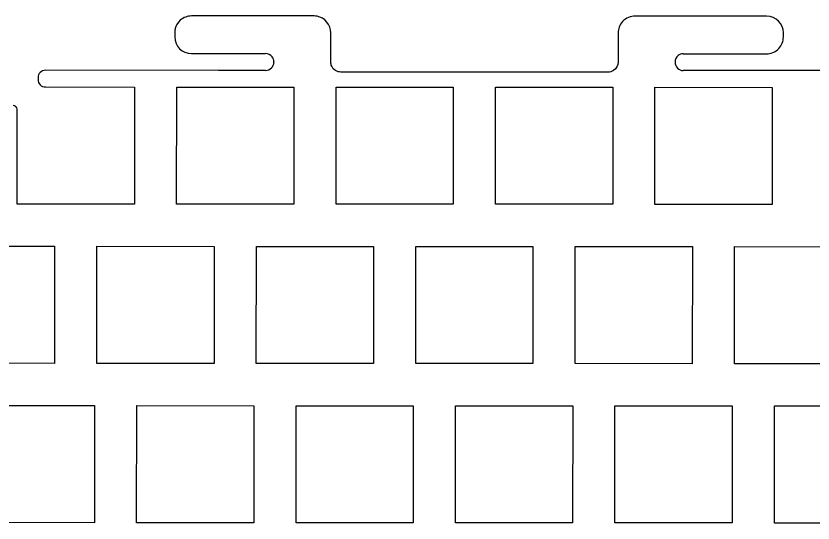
# Model space of a CAD drawing. Header units: millimetres. Extents: x -533 to 933, y 34 to 166.
# Drawn here: x 335 to 430.2, y 104.5 to 165.2 of the extents above; entities that cross this region are included whole.
import ezdxf

# ---------------------------------------------------------------- set-up
doc = ezdxf.new("R2010")
doc.units = ezdxf.units.MM
doc.header["$MEASUREMENT"] = 0
doc.layers.get('0').update_dxf_attribs({"lineweight": 0})

msp = doc.modelspace()

# ---------------------------------------------------------------- linework, layer by layer
at = {"color": 18, "lineweight": 25, "true_color": 0x000000}
for p, q in [((365.813, 159.695), (365.813, 159.675)), ((413.751, 159.651), (413.751, 159.671)), ((359.206, 158.688), (338.532, 158.698)), ((359.805, 158.688), (359.206, 158.688)), ((364.823, 158.686), (359.805, 158.688)), ((405.75, 158.465), (373.813, 158.481)), ((436.976, 158.649), (414.74, 158.66)), ((337.631, 157.798), (337.631, 157.599)), ((338.531, 156.699), (349.156, 156.693)), ((349.156, 156.693), (349.149, 142.693)), ((335.149, 142.7), (335.154, 154.03)), ((349.149, 142.693), (335.149, 142.7))]:
    msp.add_line(p, q, dxfattribs=at)
for points in [[(354.206, 156.691), (368.206, 156.684), (368.199, 142.684), (354.199, 142.691)], [(373.249, 142.681), (373.256, 156.681), (387.256, 156.674), (387.249, 142.674)], [(392.299, 142.672), (392.306, 156.672), (406.306, 156.665), (406.299, 142.665)], [(425.349, 142.655), (411.349, 142.662), (411.356, 156.662), (425.356, 156.655)], [(325.621, 137.655), (339.621, 137.648), (339.614, 123.648), (325.614, 123.655)], [(344.671, 137.646), (358.671, 137.639), (358.664, 123.639), (344.664, 123.646)], [(363.714, 123.636), (363.721, 137.636), (377.721, 137.629), (377.714, 123.629)], [(382.764, 123.627), (382.771, 137.627), (396.771, 137.619), (396.764, 123.619)], [(401.821, 137.617), (415.821, 137.61), (415.814, 123.61), (401.814, 123.617)], [(434.871, 137.6), (434.864, 123.6), (420.864, 123.607), (420.871, 137.607)], [(344.374, 118.596), (344.367, 104.596), (330.367, 104.603), (330.374, 118.603)], [(363.417, 104.586), (349.417, 104.593), (349.424, 118.593), (363.424, 118.586)], [(368.474, 118.584), (382.474, 118.577), (382.467, 104.577), (368.467, 104.584)], [(387.524, 118.574), (401.524, 118.567), (401.517, 104.567), (387.517, 104.574)], [(406.567, 104.565), (406.574, 118.565), (420.574, 118.558), (420.567, 104.558)], [(439.624, 118.548), (439.617, 104.548), (425.617, 104.555), (425.624, 118.555)]]:
    msp.add_lwpolyline(points, close=True, dxfattribs=at)
for points, knots in [([(373.813, 158.481), (373.357, 158.481), (372.936, 158.72), (372.724, 159.177), (372.656, 159.323), (372.613, 159.491), (372.613, 159.682), (372.613, 160.065), (372.614, 160.478), (372.614, 160.79), (372.614, 161.461), (372.614, 161.845), (372.615, 162.282), (372.615, 162.541), (372.615, 162.823), (372.615, 163.185), (372.615, 164.134), (371.906, 164.987), (370.97, 165.155), (370.855, 165.176), (370.736, 165.186), (370.616, 165.186), (367.773, 165.188), (364.93, 165.189), (362.46, 165.19), (361.008, 165.191), (359.685, 165.192), (358.567, 165.192), (358.064, 165.193), (357.64, 165.193), (357.052, 165.193), (356.724, 165.193), (356.362, 165.194), (355.971, 165.194), (355.541, 165.194), (355.001, 165.013), (354.63, 164.679), (354.288, 164.369), (354.104, 163.961), (354.036, 163.706), (353.999, 163.566), (353.97, 163.42), (353.97, 163.195), (353.97, 163.062), (353.97, 162.829), (353.97, 162.691), (353.969, 161.586), (354.864, 160.691), (355.969, 160.69), (358.92, 160.688), (361.872, 160.687), (364.824, 160.686)], [0, 0, 0, 0, 1, 1, 1, 2, 2, 2, 3, 3, 3, 4, 4, 4, 5, 5, 5, 6, 6, 6, 7, 7, 7, 8, 8, 8, 9, 9, 9, 10, 10, 10, 11, 11, 11, 12, 12, 12, 13, 13, 13, 14, 14, 14, 15, 15, 15, 16, 16, 16, 17, 17, 17, 17]), ([(426.697, 162.654), (426.697, 162.822), (426.698, 162.99), (426.698, 163.158), (426.698, 164.263), (425.803, 165.159), (424.699, 165.159), (421.635, 165.161), (418.571, 165.162), (415.919, 165.164), (414.429, 165.164), (413.07, 165.165), (411.914, 165.166), (411.323, 165.166), (410.845, 165.166), (410.158, 165.167), (409.797, 165.167), (409.393, 165.167), (408.954, 165.167), (408.495, 165.167), (407.888, 164.962), (407.484, 164.525), (407.129, 164.141), (406.953, 163.611), (406.953, 163.168), (406.952, 162.711), (406.952, 162.278), (406.952, 161.858), (406.952, 161.281), (406.951, 160.739), (406.951, 160.243), (406.951, 160.05), (406.951, 159.874), (406.951, 159.664), (406.951, 159.317), (406.752, 158.878), (406.392, 158.651), (406.196, 158.526), (405.965, 158.465), (405.75, 158.465)], [0, 0, 0, 0, 1, 1, 1, 2, 2, 2, 3, 3, 3, 4, 4, 4, 5, 5, 5, 6, 6, 6, 7, 7, 7, 8, 8, 8, 9, 9, 9, 10, 10, 10, 11, 11, 11, 12, 12, 12, 13, 13, 13, 13]), ([(414.741, 160.66), (416.661, 160.66), (418.581, 160.659), (420.266, 160.658), (421.335, 160.657), (422.309, 160.657), (423.129, 160.656), (423.479, 160.656), (423.8, 160.656), (424.225, 160.656), (424.374, 160.656), (424.531, 160.656), (424.696, 160.655), (425.149, 160.655), (425.754, 160.856), (426.159, 161.29), (426.518, 161.675), (426.697, 162.21), (426.697, 162.654)], [0, 0, 0, 0, 1, 1, 1, 2, 2, 2, 3, 3, 3, 4, 4, 4, 5, 5, 5, 6, 6, 6, 6]), ([(365.813, 159.695), (365.813, 159.917), (365.736, 160.14), (365.597, 160.313), (365.413, 160.543), (365.12, 160.685), (364.824, 160.686)], [0, 0, 0, 0, 1, 1, 1, 2, 2, 2, 2]), ([(414.741, 160.66), (414.519, 160.661), (414.297, 160.583), (414.124, 160.445), (413.893, 160.26), (413.751, 159.967), (413.751, 159.671)], [0, 0, 0, 0, 1, 1, 1, 2, 2, 2, 2]), ([(337.631, 157.599), (337.631, 157.102), (338.034, 156.699), (338.531, 156.699), (338.531, 156.699), (338.531, 156.699), (338.531, 156.699)], [0, 0, 0, 0, 1, 1, 1, 2, 2, 2, 2])]:
    msp.add_open_spline(points, degree=3, knots=knots, dxfattribs=at)
for points in [[(364.823, 158.686), (365.37, 158.685), (365.813, 159.128), (365.813, 159.675)], [(413.751, 159.651), (413.751, 159.104), (414.194, 158.661), (414.74, 158.66)], [(338.532, 158.698), (338.035, 158.698), (337.631, 158.296), (337.631, 157.798)], [(335.154, 154.03), (335.128, 154.285), (334.914, 154.479), (334.657, 154.479)]]:
    msp.add_open_spline(points, degree=3, dxfattribs=at)

doc.saveas('drawing.dxf')
